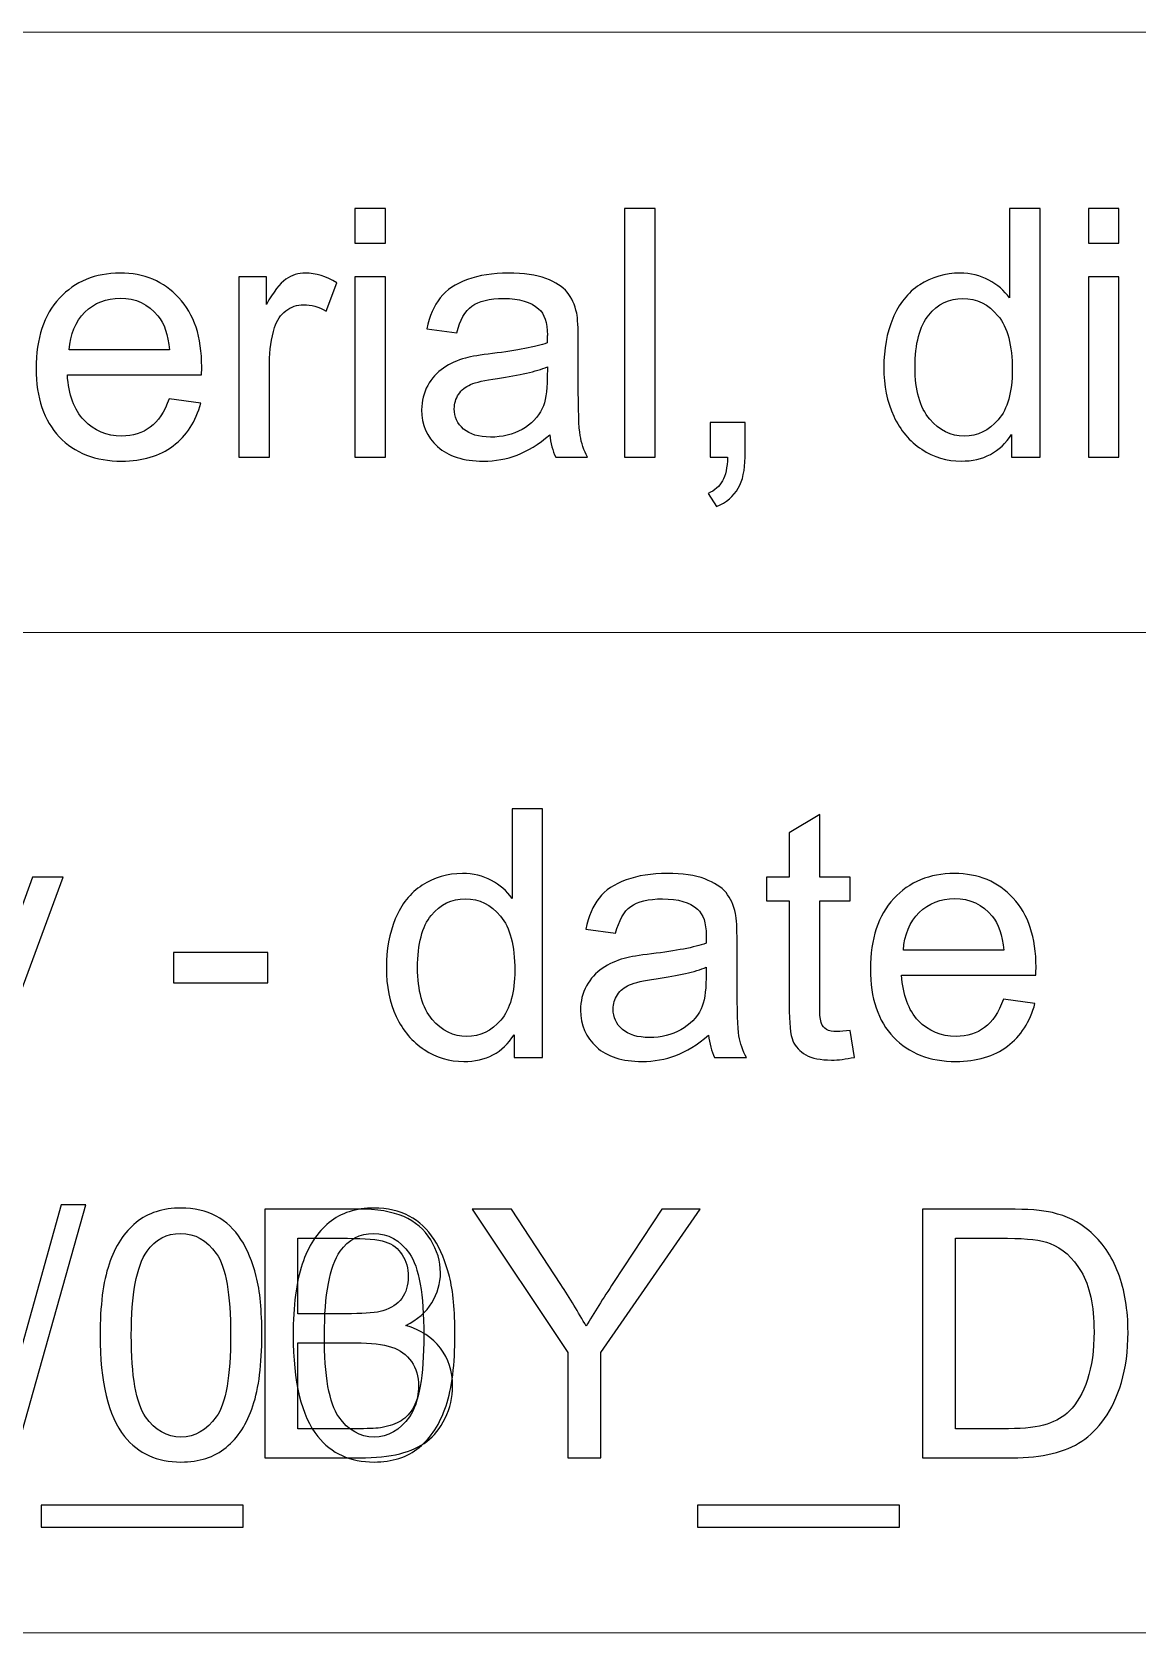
# Model space of a CAD drawing. Header units: centimetres. Extents: x -52 to 52, y -48 to 48.
# Drawn here: x 20.777 to 21.882, y -44.205 to -42.605 of the extents above; entities that cross this region are included whole.
import ezdxf

# ---------------------------------------------------------------- set-up
doc = ezdxf.new("R2010")
doc.units = ezdxf.units.CM
doc.header["$MEASUREMENT"] = 0
doc.layers.add('Title Block', color=7, linetype='Continuous')

msp = doc.modelspace()

# ---------------------------------------------------------------- linework, layer by layer
at = {"layer": 'Title Block', "lineweight": 9}
for points in [[(12.96203, -42.6054), (12.96203, -42.6054), (29.96203, -42.6054), (29.96203, -42.6054)], [(12.96203, -43.2054), (12.96203, -43.2054), (29.96203, -43.2054), (29.96203, -43.2054)], [(12.96203, -44.2054), (12.96203, -44.2054), (29.96203, -44.2054), (29.96203, -44.2054)]]:
    msp.add_open_spline(points, degree=3, dxfattribs=at)
at = {"layer": 'Title Block'}
for points, knots in [([(21.10022, -42.81651), (21.10022, -42.81651), (21.10022, -42.78179), (21.10022, -42.78179), (21.10022, -42.78179), (21.13077, -42.78179), (21.13077, -42.78179), (21.13077, -42.78179), (21.13077, -42.81651), (21.13077, -42.81651), (21.13077, -42.81651), (21.10022, -42.81651), (21.10022, -42.81651)], [0, 0, 0, 0, 0.25, 0.25, 0.25, 0.5, 0.5, 0.5, 0.75, 0.75, 0.75, 1, 1, 1, 1]), ([(21.36977, -43.0304), (21.36977, -43.0304), (21.36977, -42.78179), (21.36977, -42.78179), (21.36977, -42.78179), (21.40033, -42.78179), (21.40033, -42.78179), (21.40033, -42.78179), (21.40033, -43.0304), (21.40033, -43.0304), (21.40033, -43.0304), (21.36977, -43.0304), (21.36977, -43.0304)], [0, 0, 0, 0, 0.25, 0.25, 0.25, 0.5, 0.5, 0.5, 0.75, 0.75, 0.75, 1, 1, 1, 1]), ([(21.75687, -43.0304), (21.75687, -43.0304), (21.75687, -43.00754), (21.75687, -43.00754), (21.74546, -43.02531), (21.72868, -43.03422), (21.70652, -43.03422), (21.69217, -43.03422), (21.67897, -43.03028), (21.66699, -43.02236), (21.65496, -43.01449), (21.64564, -43.00343), (21.63898, -42.98931), (21.63239, -42.97513), (21.62909, -42.95887), (21.62909, -42.94047), (21.62909, -42.92253), (21.6321, -42.90627), (21.63806, -42.89163), (21.64408, -42.87704), (21.65305, -42.86582), (21.66503, -42.85806), (21.67695, -42.85025), (21.69037, -42.84637), (21.70513, -42.84637), (21.71601, -42.84637), (21.72567, -42.84869), (21.73412, -42.85326), (21.74257, -42.85783), (21.74946, -42.86385), (21.75478, -42.8712), (21.75478, -42.8712), (21.75478, -42.78179), (21.75478, -42.78179), (21.75478, -42.78179), (21.78534, -42.78179), (21.78534, -42.78179), (21.78534, -42.78179), (21.78534, -43.0304), (21.78534, -43.0304), (21.78534, -43.0304), (21.75687, -43.0304), (21.75687, -43.0304)], [0, 0, 0, 0, 0.0714286, 0.0714286, 0.0714286, 0.1428571, 0.1428571, 0.1428571, 0.2142857, 0.2142857, 0.2142857, 0.2857143, 0.2857143, 0.2857143, 0.3571429, 0.3571429, 0.3571429, 0.4285714, 0.4285714, 0.4285714, 0.5, 0.5, 0.5, 0.5714286, 0.5714286, 0.5714286, 0.6428571, 0.6428571, 0.6428571, 0.7142857, 0.7142857, 0.7142857, 0.7857143, 0.7857143, 0.7857143, 0.8571429, 0.8571429, 0.8571429, 0.9285714, 0.9285714, 0.9285714, 1, 1, 1, 1]), ([(21.83366, -42.81651), (21.83366, -42.81651), (21.83366, -42.78179), (21.83366, -42.78179), (21.83366, -42.78179), (21.86421, -42.78179), (21.86421, -42.78179), (21.86421, -42.78179), (21.86421, -42.81651), (21.86421, -42.81651), (21.86421, -42.81651), (21.83366, -42.81651), (21.83366, -42.81651)], [0, 0, 0, 0, 0.25, 0.25, 0.25, 0.5, 0.5, 0.5, 0.75, 0.75, 0.75, 1, 1, 1, 1]), ([(20.9144, -42.97207), (20.9144, -42.97207), (20.946, -42.97623), (20.946, -42.97623), (20.94108, -42.99458), (20.93188, -43.00887), (20.91845, -43.019), (20.90503, -43.02913), (20.8879, -43.03422), (20.86701, -43.03422), (20.84073, -43.03422), (20.8199, -43.02612), (20.80451, -43.00991), (20.78911, -42.99377), (20.78142, -42.97103), (20.78142, -42.9418), (20.78142, -42.91159), (20.78917, -42.8881), (20.80474, -42.87143), (20.82031, -42.85471), (20.8405, -42.84637), (20.86533, -42.84637), (20.88934, -42.84637), (20.90896, -42.85453), (20.92418, -42.87091), (20.9394, -42.88729), (20.94704, -42.91032), (20.94704, -42.94001), (20.94704, -42.9418), (20.94698, -42.94452), (20.94687, -42.94811), (20.94687, -42.94811), (20.81267, -42.94811), (20.81267, -42.94811), (20.81382, -42.96784), (20.81938, -42.983), (20.82945, -42.99348), (20.83946, -43.00395), (20.85202, -43.00922), (20.86701, -43.00922), (20.87818, -43.00922), (20.88772, -43.00627), (20.89559, -43.00037), (20.90352, -42.99446), (20.90977, -42.98503), (20.9144, -42.97207)], [0, 0, 0, 0, 0.0666667, 0.0666667, 0.0666667, 0.1333333, 0.1333333, 0.1333333, 0.2, 0.2, 0.2, 0.2666667, 0.2666667, 0.2666667, 0.3333333, 0.3333333, 0.3333333, 0.4, 0.4, 0.4, 0.4666667, 0.4666667, 0.4666667, 0.5333333, 0.5333333, 0.5333333, 0.6, 0.6, 0.6, 0.6666667, 0.6666667, 0.6666667, 0.7333333, 0.7333333, 0.7333333, 0.8, 0.8, 0.8, 0.8666667, 0.8666667, 0.8666667, 0.9333333, 0.9333333, 0.9333333, 1, 1, 1, 1]), ([(20.98425, -43.0304), (20.98425, -43.0304), (20.98425, -42.85019), (20.98425, -42.85019), (20.98425, -42.85019), (21.01168, -42.85019), (21.01168, -42.85019), (21.01168, -42.85019), (21.01168, -42.8778), (21.01168, -42.8778), (21.01868, -42.86501), (21.02516, -42.85656), (21.03112, -42.85251), (21.03708, -42.8484), (21.04362, -42.84637), (21.05074, -42.84637), (21.06104, -42.84637), (21.07152, -42.84961), (21.08217, -42.85604), (21.08217, -42.85604), (21.07129, -42.88422), (21.07129, -42.88422), (21.06388, -42.88005), (21.05647, -42.87797), (21.04906, -42.87797), (21.04241, -42.87797), (21.03645, -42.88), (21.03118, -42.88399), (21.02592, -42.88798), (21.02215, -42.89354), (21.0199, -42.90066), (21.01648, -42.91148), (21.0148, -42.92334), (21.0148, -42.93625), (21.0148, -42.93625), (21.0148, -43.0304), (21.0148, -43.0304), (21.0148, -43.0304), (20.98425, -43.0304), (20.98425, -43.0304)], [0, 0, 0, 0, 0.0769231, 0.0769231, 0.0769231, 0.1538462, 0.1538462, 0.1538462, 0.2307692, 0.2307692, 0.2307692, 0.3076923, 0.3076923, 0.3076923, 0.3846154, 0.3846154, 0.3846154, 0.4615385, 0.4615385, 0.4615385, 0.5384615, 0.5384615, 0.5384615, 0.6153846, 0.6153846, 0.6153846, 0.6923077, 0.6923077, 0.6923077, 0.7692308, 0.7692308, 0.7692308, 0.8461538, 0.8461538, 0.8461538, 0.9230769, 0.9230769, 0.9230769, 1, 1, 1, 1]), ([(21.29506, -43.00783), (21.28372, -43.01749), (21.27278, -43.02427), (21.26231, -43.02826), (21.25184, -43.03225), (21.24061, -43.03422), (21.22857, -43.03422), (21.20878, -43.03422), (21.19356, -43.02942), (21.18291, -43.01975), (21.17226, -43.01015), (21.16694, -42.99782), (21.16694, -42.98283), (21.16694, -42.97403), (21.16897, -42.96599), (21.17296, -42.9587), (21.17701, -42.95141), (21.18228, -42.94562), (21.18876, -42.94122), (21.1953, -42.93682), (21.20259, -42.93347), (21.21075, -42.93121), (21.21677, -42.92965), (21.22585, -42.92814), (21.23795, -42.92664), (21.2626, -42.92375), (21.28083, -42.92022), (21.29246, -42.91616), (21.29258, -42.912), (21.29263, -42.90934), (21.29263, -42.90824), (21.29263, -42.89585), (21.28974, -42.88711), (21.28395, -42.88202), (21.27614, -42.87513), (21.26451, -42.87172), (21.24912, -42.87172), (21.23471, -42.87172), (21.22406, -42.87427), (21.21723, -42.8793), (21.21034, -42.88434), (21.20531, -42.89325), (21.20201, -42.9061), (21.20201, -42.9061), (21.17215, -42.90193), (21.17215, -42.90193), (21.17487, -42.88914), (21.17932, -42.87878), (21.18557, -42.87091), (21.19182, -42.86304), (21.20085, -42.85702), (21.21266, -42.85274), (21.2244, -42.84851), (21.23812, -42.84637), (21.25363, -42.84637), (21.26902, -42.84637), (21.28158, -42.84817), (21.29124, -42.85181), (21.30085, -42.85546), (21.30797, -42.85997), (21.31248, -42.86547), (21.317, -42.87097), (21.32018, -42.87791), (21.32203, -42.8863), (21.32302, -42.89151), (21.32354, -42.90089), (21.32354, -42.91437), (21.32354, -42.91437), (21.32354, -42.95488), (21.32354, -42.95488), (21.32354, -42.98318), (21.32417, -43.00106), (21.32545, -43.00864), (21.32666, -43.01622), (21.32921, -43.02346), (21.33291, -43.0304), (21.33291, -43.0304), (21.30097, -43.0304), (21.30097, -43.0304), (21.2979, -43.02398), (21.29593, -43.01645), (21.29506, -43.00783)], [0, 0, 0, 0, 0.037037, 0.037037, 0.037037, 0.0740741, 0.0740741, 0.0740741, 0.1111111, 0.1111111, 0.1111111, 0.1481481, 0.1481481, 0.1481481, 0.1851852, 0.1851852, 0.1851852, 0.2222222, 0.2222222, 0.2222222, 0.2592593, 0.2592593, 0.2592593, 0.2962963, 0.2962963, 0.2962963, 0.3333333, 0.3333333, 0.3333333, 0.3703704, 0.3703704, 0.3703704, 0.4074074, 0.4074074, 0.4074074, 0.4444444, 0.4444444, 0.4444444, 0.4814815, 0.4814815, 0.4814815, 0.5185185, 0.5185185, 0.5185185, 0.5555556, 0.5555556, 0.5555556, 0.5925926, 0.5925926, 0.5925926, 0.6296296, 0.6296296, 0.6296296, 0.6666667, 0.6666667, 0.6666667, 0.7037037, 0.7037037, 0.7037037, 0.7407407, 0.7407407, 0.7407407, 0.7777778, 0.7777778, 0.7777778, 0.8148148, 0.8148148, 0.8148148, 0.8518519, 0.8518519, 0.8518519, 0.8888889, 0.8888889, 0.8888889, 0.9259259, 0.9259259, 0.9259259, 0.962963, 0.962963, 0.962963, 1, 1, 1, 1]), ([(21.10022, -43.0304), (21.10022, -43.0304), (21.10022, -42.85019), (21.10022, -42.85019), (21.10022, -42.85019), (21.13077, -42.85019), (21.13077, -42.85019), (21.13077, -42.85019), (21.13077, -43.0304), (21.13077, -43.0304), (21.13077, -43.0304), (21.10022, -43.0304), (21.10022, -43.0304)], [0, 0, 0, 0, 0.25, 0.25, 0.25, 0.5, 0.5, 0.5, 0.75, 0.75, 0.75, 1, 1, 1, 1]), ([(21.83366, -43.0304), (21.83366, -43.0304), (21.83366, -42.85019), (21.83366, -42.85019), (21.83366, -42.85019), (21.86421, -42.85019), (21.86421, -42.85019), (21.86421, -42.85019), (21.86421, -43.0304), (21.86421, -43.0304), (21.86421, -43.0304), (21.83366, -43.0304), (21.83366, -43.0304)], [0, 0, 0, 0, 0.25, 0.25, 0.25, 0.5, 0.5, 0.5, 0.75, 0.75, 0.75, 1, 1, 1, 1]), ([(20.8144, -42.92311), (20.8144, -42.92311), (20.91475, -42.92311), (20.91475, -42.92311), (20.91342, -42.90795), (20.90954, -42.8966), (20.90323, -42.88902), (20.89357, -42.87728), (20.88095, -42.87137), (20.8655, -42.87137), (20.8515, -42.87137), (20.83975, -42.87606), (20.8302, -42.88544), (20.82071, -42.89481), (20.81544, -42.90737), (20.8144, -42.92311)], [0, 0, 0, 0, 0.2, 0.2, 0.2, 0.4, 0.4, 0.4, 0.6, 0.6, 0.6, 0.8, 0.8, 0.8, 1, 1, 1, 1]), ([(21.66034, -42.94053), (21.66034, -42.96356), (21.6652, -42.98075), (21.67498, -42.99215), (21.6847, -43.00355), (21.69622, -43.00922), (21.70947, -43.00922), (21.72284, -43.00922), (21.73418, -43.00378), (21.74356, -42.9929), (21.75287, -42.98202), (21.75756, -42.96541), (21.75756, -42.94307), (21.75756, -42.91854), (21.75281, -42.90048), (21.74327, -42.88897), (21.73378, -42.87745), (21.72203, -42.87172), (21.70808, -42.87172), (21.69448, -42.87172), (21.68314, -42.87722), (21.674, -42.88827), (21.66491, -42.89932), (21.66034, -42.91674), (21.66034, -42.94053)], [0, 0, 0, 0, 0.125, 0.125, 0.125, 0.25, 0.25, 0.25, 0.375, 0.375, 0.375, 0.5, 0.5, 0.5, 0.625, 0.625, 0.625, 0.75, 0.75, 0.75, 0.875, 0.875, 0.875, 1, 1, 1, 1]), ([(21.29263, -42.94012), (21.28152, -42.94464), (21.26486, -42.94846), (21.24263, -42.95158), (21.23002, -42.95338), (21.22111, -42.9554), (21.2159, -42.95766), (21.21069, -42.95991), (21.2067, -42.96321), (21.20386, -42.9675), (21.20103, -42.97184), (21.19958, -42.97664), (21.19958, -42.98196), (21.19958, -42.99001), (21.20265, -42.99678), (21.20884, -43.00216), (21.21503, -43.00754), (21.22406, -43.01026), (21.23592, -43.01026), (21.24767, -43.01026), (21.25814, -43.00771), (21.26734, -43.00256), (21.27649, -42.99747), (21.28326, -42.99047), (21.28754, -42.98162), (21.29084, -42.97473), (21.29246, -42.9646), (21.29246, -42.95123), (21.29246, -42.95123), (21.29263, -42.94012), (21.29263, -42.94012)], [0, 0, 0, 0, 0.1, 0.1, 0.1, 0.2, 0.2, 0.2, 0.3, 0.3, 0.3, 0.4, 0.4, 0.4, 0.5, 0.5, 0.5, 0.6, 0.6, 0.6, 0.7, 0.7, 0.7, 0.8, 0.8, 0.8, 0.9, 0.9, 0.9, 1, 1, 1, 1]), ([(21.45559, -43.0304), (21.45559, -43.0304), (21.45559, -42.99568), (21.45559, -42.99568), (21.45559, -42.99568), (21.49031, -42.99568), (21.49031, -42.99568), (21.49031, -42.99568), (21.49031, -43.0304), (21.49031, -43.0304), (21.49031, -43.04319), (21.48806, -43.05355), (21.48349, -43.06142), (21.47897, -43.06929), (21.47174, -43.07542), (21.46184, -43.07971), (21.46184, -43.07971), (21.45351, -43.06651), (21.45351, -43.06651), (21.45999, -43.06368), (21.46474, -43.05951), (21.46775, -43.05407), (21.47081, -43.04857), (21.47255, -43.0407), (21.4729, -43.0304), (21.4729, -43.0304), (21.45559, -43.0304), (21.45559, -43.0304)], [0, 0, 0, 0, 0.1111111, 0.1111111, 0.1111111, 0.2222222, 0.2222222, 0.2222222, 0.3333333, 0.3333333, 0.3333333, 0.4444444, 0.4444444, 0.4444444, 0.5555556, 0.5555556, 0.5555556, 0.6666667, 0.6666667, 0.6666667, 0.7777778, 0.7777778, 0.7777778, 0.8888889, 0.8888889, 0.8888889, 1, 1, 1, 1]), ([(21.2594, -43.6304), (21.2594, -43.6304), (21.2594, -43.60754), (21.2594, -43.60754), (21.24799, -43.62531), (21.23121, -43.63422), (21.20905, -43.63422), (21.1947, -43.63422), (21.1815, -43.63028), (21.16952, -43.62236), (21.15749, -43.61449), (21.14817, -43.60343), (21.14151, -43.58931), (21.13492, -43.57513), (21.13162, -43.55887), (21.13162, -43.54047), (21.13162, -43.52253), (21.13463, -43.50627), (21.14059, -43.49163), (21.14661, -43.47704), (21.15558, -43.46582), (21.16756, -43.45806), (21.17948, -43.45025), (21.1929, -43.44637), (21.20766, -43.44637), (21.21854, -43.44637), (21.2282, -43.44869), (21.23665, -43.45326), (21.2451, -43.45783), (21.25199, -43.46385), (21.25731, -43.4712), (21.25731, -43.4712), (21.25731, -43.38179), (21.25731, -43.38179), (21.25731, -43.38179), (21.28787, -43.38179), (21.28787, -43.38179), (21.28787, -43.38179), (21.28787, -43.6304), (21.28787, -43.6304), (21.28787, -43.6304), (21.2594, -43.6304), (21.2594, -43.6304)], [0, 0, 0, 0, 0.0714286, 0.0714286, 0.0714286, 0.1428571, 0.1428571, 0.1428571, 0.2142857, 0.2142857, 0.2142857, 0.2857143, 0.2857143, 0.2857143, 0.3571429, 0.3571429, 0.3571429, 0.4285714, 0.4285714, 0.4285714, 0.5, 0.5, 0.5, 0.5714286, 0.5714286, 0.5714286, 0.6428571, 0.6428571, 0.6428571, 0.7142857, 0.7142857, 0.7142857, 0.7857143, 0.7857143, 0.7857143, 0.8571429, 0.8571429, 0.8571429, 0.9285714, 0.9285714, 0.9285714, 1, 1, 1, 1]), ([(21.59562, -43.60314), (21.59562, -43.60314), (21.59978, -43.63011), (21.59978, -43.63011), (21.59122, -43.6319), (21.58352, -43.63283), (21.57681, -43.63283), (21.56575, -43.63283), (21.55719, -43.63109), (21.55106, -43.62756), (21.54498, -43.62403), (21.5407, -43.61946), (21.53821, -43.61373), (21.53572, -43.608), (21.5345, -43.59597), (21.5345, -43.57762), (21.5345, -43.57762), (21.5345, -43.4738), (21.5345, -43.4738), (21.5345, -43.4738), (21.51194, -43.4738), (21.51194, -43.4738), (21.51194, -43.4738), (21.51194, -43.45019), (21.51194, -43.45019), (21.51194, -43.45019), (21.5345, -43.45019), (21.5345, -43.45019), (21.5345, -43.45019), (21.5345, -43.40563), (21.5345, -43.40563), (21.5345, -43.40563), (21.56506, -43.38729), (21.56506, -43.38729), (21.56506, -43.38729), (21.56506, -43.45019), (21.56506, -43.45019), (21.56506, -43.45019), (21.59562, -43.45019), (21.59562, -43.45019), (21.59562, -43.45019), (21.59562, -43.4738), (21.59562, -43.4738), (21.59562, -43.4738), (21.56506, -43.4738), (21.56506, -43.4738), (21.56506, -43.4738), (21.56506, -43.57936), (21.56506, -43.57936), (21.56506, -43.5881), (21.56558, -43.59371), (21.56668, -43.5962), (21.56772, -43.59869), (21.56946, -43.60065), (21.57189, -43.60216), (21.57432, -43.60361), (21.57779, -43.60436), (21.58231, -43.60436), (21.58566, -43.60436), (21.59012, -43.60395), (21.59562, -43.60314)], [0, 0, 0, 0, 0.05, 0.05, 0.05, 0.1, 0.1, 0.1, 0.15, 0.15, 0.15, 0.2, 0.2, 0.2, 0.25, 0.25, 0.25, 0.3, 0.3, 0.3, 0.35, 0.35, 0.35, 0.4, 0.4, 0.4, 0.45, 0.45, 0.45, 0.5, 0.5, 0.5, 0.55, 0.55, 0.55, 0.6, 0.6, 0.6, 0.65, 0.65, 0.65, 0.7, 0.7, 0.7, 0.75, 0.75, 0.75, 0.8, 0.8, 0.8, 0.85, 0.85, 0.85, 0.9, 0.9, 0.9, 0.95, 0.95, 0.95, 1, 1, 1, 1]), ([(20.65952, -43.69967), (20.65952, -43.69967), (20.65605, -43.67143), (20.65605, -43.67143), (20.66276, -43.67322), (20.66855, -43.67415), (20.67352, -43.67415), (20.68035, -43.67415), (20.68579, -43.67299), (20.68984, -43.67074), (20.69395, -43.66848), (20.69731, -43.6653), (20.69991, -43.66124), (20.70182, -43.65818), (20.70495, -43.6506), (20.70923, -43.63844), (20.70981, -43.63677), (20.71067, -43.63428), (20.71195, -43.63098), (20.71195, -43.63098), (20.64355, -43.45019), (20.64355, -43.45019), (20.64355, -43.45019), (20.67618, -43.45019), (20.67618, -43.45019), (20.67618, -43.45019), (20.7138, -43.55424), (20.7138, -43.55424), (20.71872, -43.56738), (20.72306, -43.58127), (20.72694, -43.59585), (20.73047, -43.58214), (20.73463, -43.56859), (20.73949, -43.55528), (20.73949, -43.55528), (20.77792, -43.45019), (20.77792, -43.45019), (20.77792, -43.45019), (20.80842, -43.45019), (20.80842, -43.45019), (20.80842, -43.45019), (20.7403, -43.63352), (20.7403, -43.63352), (20.73295, -43.65326), (20.72723, -43.6668), (20.72312, -43.67427), (20.71768, -43.68428), (20.71143, -43.69163), (20.70442, -43.69631), (20.69736, -43.701), (20.68897, -43.70332), (20.67925, -43.70332), (20.67335, -43.70332), (20.66675, -43.7021), (20.65952, -43.69967)], [0, 0, 0, 0, 0.0555556, 0.0555556, 0.0555556, 0.1111111, 0.1111111, 0.1111111, 0.1666667, 0.1666667, 0.1666667, 0.2222222, 0.2222222, 0.2222222, 0.2777778, 0.2777778, 0.2777778, 0.3333333, 0.3333333, 0.3333333, 0.3888889, 0.3888889, 0.3888889, 0.4444444, 0.4444444, 0.4444444, 0.5, 0.5, 0.5, 0.5555556, 0.5555556, 0.5555556, 0.6111111, 0.6111111, 0.6111111, 0.6666667, 0.6666667, 0.6666667, 0.7222222, 0.7222222, 0.7222222, 0.7777778, 0.7777778, 0.7777778, 0.8333333, 0.8333333, 0.8333333, 0.8888889, 0.8888889, 0.8888889, 0.9444444, 0.9444444, 0.9444444, 1, 1, 1, 1]), ([(21.45389, -43.60783), (21.44255, -43.61749), (21.43161, -43.62427), (21.42114, -43.62826), (21.41067, -43.63225), (21.39944, -43.63422), (21.3874, -43.63422), (21.36761, -43.63422), (21.35239, -43.62942), (21.34174, -43.61975), (21.33109, -43.61015), (21.32577, -43.59782), (21.32577, -43.58283), (21.32577, -43.57403), (21.3278, -43.56599), (21.33179, -43.5587), (21.33584, -43.55141), (21.34111, -43.54562), (21.34759, -43.54122), (21.35413, -43.53682), (21.36142, -43.53347), (21.36958, -43.53121), (21.3756, -43.52965), (21.38468, -43.52814), (21.39678, -43.52664), (21.42143, -43.52375), (21.43966, -43.52022), (21.45129, -43.51616), (21.45141, -43.512), (21.45146, -43.50934), (21.45146, -43.50824), (21.45146, -43.49585), (21.44857, -43.48711), (21.44278, -43.48202), (21.43497, -43.47513), (21.42334, -43.47172), (21.40795, -43.47172), (21.39354, -43.47172), (21.38289, -43.47427), (21.37606, -43.4793), (21.36917, -43.48434), (21.36414, -43.49325), (21.36084, -43.5061), (21.36084, -43.5061), (21.33098, -43.50193), (21.33098, -43.50193), (21.3337, -43.48914), (21.33815, -43.47878), (21.3444, -43.47091), (21.35065, -43.46304), (21.35968, -43.45702), (21.37149, -43.45274), (21.38323, -43.44851), (21.39695, -43.44637), (21.41246, -43.44637), (21.42785, -43.44637), (21.44041, -43.44817), (21.45007, -43.45181), (21.45968, -43.45546), (21.4668, -43.45997), (21.47131, -43.46547), (21.47583, -43.47097), (21.47901, -43.47791), (21.48086, -43.4863), (21.48185, -43.49151), (21.48237, -43.50089), (21.48237, -43.51437), (21.48237, -43.51437), (21.48237, -43.55488), (21.48237, -43.55488), (21.48237, -43.58318), (21.483, -43.60106), (21.48428, -43.60864), (21.48549, -43.61622), (21.48804, -43.62346), (21.49174, -43.6304), (21.49174, -43.6304), (21.4598, -43.6304), (21.4598, -43.6304), (21.45673, -43.62398), (21.45476, -43.61645), (21.45389, -43.60783)], [0, 0, 0, 0, 0.037037, 0.037037, 0.037037, 0.0740741, 0.0740741, 0.0740741, 0.1111111, 0.1111111, 0.1111111, 0.1481481, 0.1481481, 0.1481481, 0.1851852, 0.1851852, 0.1851852, 0.2222222, 0.2222222, 0.2222222, 0.2592593, 0.2592593, 0.2592593, 0.2962963, 0.2962963, 0.2962963, 0.3333333, 0.3333333, 0.3333333, 0.3703704, 0.3703704, 0.3703704, 0.4074074, 0.4074074, 0.4074074, 0.4444444, 0.4444444, 0.4444444, 0.4814815, 0.4814815, 0.4814815, 0.5185185, 0.5185185, 0.5185185, 0.5555556, 0.5555556, 0.5555556, 0.5925926, 0.5925926, 0.5925926, 0.6296296, 0.6296296, 0.6296296, 0.6666667, 0.6666667, 0.6666667, 0.7037037, 0.7037037, 0.7037037, 0.7407407, 0.7407407, 0.7407407, 0.7777778, 0.7777778, 0.7777778, 0.8148148, 0.8148148, 0.8148148, 0.8518519, 0.8518519, 0.8518519, 0.8888889, 0.8888889, 0.8888889, 0.9259259, 0.9259259, 0.9259259, 0.962963, 0.962963, 0.962963, 1, 1, 1, 1]), ([(21.74868, -43.57207), (21.74868, -43.57207), (21.78028, -43.57623), (21.78028, -43.57623), (21.77536, -43.59458), (21.76616, -43.60887), (21.75273, -43.619), (21.73931, -43.62913), (21.72218, -43.63422), (21.70129, -43.63422), (21.67501, -43.63422), (21.65418, -43.62612), (21.63879, -43.60991), (21.62339, -43.59377), (21.6157, -43.57103), (21.6157, -43.5418), (21.6157, -43.51159), (21.62345, -43.4881), (21.63902, -43.47143), (21.65459, -43.45471), (21.67478, -43.44637), (21.69961, -43.44637), (21.72362, -43.44637), (21.74324, -43.45453), (21.75846, -43.47091), (21.77368, -43.48729), (21.78132, -43.51032), (21.78132, -43.54001), (21.78132, -43.5418), (21.78126, -43.54452), (21.78115, -43.54811), (21.78115, -43.54811), (21.64695, -43.54811), (21.64695, -43.54811), (21.6481, -43.56784), (21.65366, -43.583), (21.66373, -43.59348), (21.67374, -43.60395), (21.6863, -43.60922), (21.70129, -43.60922), (21.71246, -43.60922), (21.722, -43.60627), (21.72987, -43.60037), (21.7378, -43.59446), (21.74405, -43.58503), (21.74868, -43.57207)], [0, 0, 0, 0, 0.0666667, 0.0666667, 0.0666667, 0.1333333, 0.1333333, 0.1333333, 0.2, 0.2, 0.2, 0.2666667, 0.2666667, 0.2666667, 0.3333333, 0.3333333, 0.3333333, 0.4, 0.4, 0.4, 0.4666667, 0.4666667, 0.4666667, 0.5333333, 0.5333333, 0.5333333, 0.6, 0.6, 0.6, 0.6666667, 0.6666667, 0.6666667, 0.7333333, 0.7333333, 0.7333333, 0.8, 0.8, 0.8, 0.8666667, 0.8666667, 0.8666667, 0.9333333, 0.9333333, 0.9333333, 1, 1, 1, 1]), ([(21.16287, -43.54053), (21.16287, -43.56356), (21.16773, -43.58075), (21.17751, -43.59215), (21.18723, -43.60355), (21.19875, -43.60922), (21.212, -43.60922), (21.22537, -43.60922), (21.23671, -43.60378), (21.24609, -43.5929), (21.2554, -43.58202), (21.26009, -43.56541), (21.26009, -43.54307), (21.26009, -43.51854), (21.25534, -43.50048), (21.2458, -43.48897), (21.23631, -43.47745), (21.22456, -43.47172), (21.21061, -43.47172), (21.19701, -43.47172), (21.18567, -43.47722), (21.17653, -43.48827), (21.16744, -43.49932), (21.16287, -43.51674), (21.16287, -43.54053)], [0, 0, 0, 0, 0.125, 0.125, 0.125, 0.25, 0.25, 0.25, 0.375, 0.375, 0.375, 0.5, 0.5, 0.5, 0.625, 0.625, 0.625, 0.75, 0.75, 0.75, 0.875, 0.875, 0.875, 1, 1, 1, 1]), ([(21.64868, -43.52311), (21.64868, -43.52311), (21.74903, -43.52311), (21.74903, -43.52311), (21.7477, -43.50795), (21.74382, -43.4966), (21.73751, -43.48902), (21.72785, -43.47728), (21.71523, -43.47137), (21.69978, -43.47137), (21.68578, -43.47137), (21.67403, -43.47606), (21.66448, -43.48544), (21.65499, -43.49481), (21.64972, -43.50737), (21.64868, -43.52311)], [0, 0, 0, 0, 0.2, 0.2, 0.2, 0.4, 0.4, 0.4, 0.6, 0.6, 0.6, 0.8, 0.8, 0.8, 1, 1, 1, 1]), ([(20.91883, -43.55575), (20.91883, -43.55575), (20.91883, -43.52519), (20.91883, -43.52519), (20.91883, -43.52519), (21.01328, -43.52519), (21.01328, -43.52519), (21.01328, -43.52519), (21.01328, -43.55575), (21.01328, -43.55575), (21.01328, -43.55575), (20.91883, -43.55575), (20.91883, -43.55575)], [0, 0, 0, 0, 0.25, 0.25, 0.25, 0.5, 0.5, 0.5, 0.75, 0.75, 0.75, 1, 1, 1, 1]), ([(21.45146, -43.54012), (21.44035, -43.54464), (21.42369, -43.54846), (21.40146, -43.55158), (21.38885, -43.55338), (21.37994, -43.5554), (21.37473, -43.55766), (21.36952, -43.55991), (21.36553, -43.56321), (21.36269, -43.5675), (21.35986, -43.57184), (21.35841, -43.57664), (21.35841, -43.58196), (21.35841, -43.59001), (21.36148, -43.59678), (21.36767, -43.60216), (21.37386, -43.60754), (21.38289, -43.61026), (21.39475, -43.61026), (21.4065, -43.61026), (21.41697, -43.60771), (21.42617, -43.60256), (21.43532, -43.59747), (21.44209, -43.59047), (21.44637, -43.58162), (21.44967, -43.57473), (21.45129, -43.5646), (21.45129, -43.55123), (21.45129, -43.55123), (21.45146, -43.54012), (21.45146, -43.54012)], [0, 0, 0, 0, 0.1, 0.1, 0.1, 0.2, 0.2, 0.2, 0.3, 0.3, 0.3, 0.4, 0.4, 0.4, 0.5, 0.5, 0.5, 0.6, 0.6, 0.6, 0.7, 0.7, 0.7, 0.8, 0.8, 0.8, 0.9, 0.9, 0.9, 1, 1, 1, 1]), ([(20.7343, -44.03457), (20.7343, -44.03457), (20.80652, -43.77762), (20.80652, -43.77762), (20.80652, -43.77762), (20.83112, -43.77762), (20.83112, -43.77762), (20.83112, -43.77762), (20.75889, -44.03457), (20.75889, -44.03457), (20.75889, -44.03457), (20.7343, -44.03457), (20.7343, -44.03457)], [0, 0, 0, 0, 0.25, 0.25, 0.25, 0.5, 0.5, 0.5, 0.75, 0.75, 0.75, 1, 1, 1, 1]), ([(20.84535, -43.90772), (20.84535, -43.87838), (20.84836, -43.85465), (20.85438, -43.83671), (20.86046, -43.81871), (20.86943, -43.80488), (20.88135, -43.79522), (20.89321, -43.78555), (20.9082, -43.78075), (20.92626, -43.78075), (20.93957, -43.78075), (20.95126, -43.78341), (20.96138, -43.78879), (20.97145, -43.79417), (20.97979, -43.80193), (20.98627, -43.81206), (20.99275, -43.82213), (20.99784, -43.83445), (21.00154, -43.84898), (21.00531, -43.8635), (21.00716, -43.88312), (21.00716, -43.90772), (21.00716, -43.93688), (21.00415, -43.96049), (20.99819, -43.97843), (20.99223, -43.99643), (20.98326, -44.01026), (20.97134, -44.01998), (20.95947, -44.02971), (20.94443, -44.03457), (20.92626, -44.03457), (20.90236, -44.03457), (20.88355, -44.02606), (20.86989, -44.00899), (20.85351, -43.98815), (20.84535, -43.95442), (20.84535, -43.90772)], [0, 0, 0, 0, 0.0833333, 0.0833333, 0.0833333, 0.1666667, 0.1666667, 0.1666667, 0.25, 0.25, 0.25, 0.3333333, 0.3333333, 0.3333333, 0.4166667, 0.4166667, 0.4166667, 0.5, 0.5, 0.5, 0.5833333, 0.5833333, 0.5833333, 0.6666667, 0.6666667, 0.6666667, 0.75, 0.75, 0.75, 0.8333333, 0.8333333, 0.8333333, 0.9166667, 0.9166667, 0.9166667, 1, 1, 1, 1]), ([(21.01007, -44.0304), (21.01007, -44.0304), (21.01007, -43.78179), (21.01007, -43.78179), (21.01007, -43.78179), (21.10335, -43.78179), (21.10335, -43.78179), (21.12233, -43.78179), (21.13755, -43.78428), (21.14907, -43.78931), (21.16053, -43.79435), (21.1695, -43.8021), (21.17598, -43.81258), (21.18252, -43.82299), (21.18576, -43.83393), (21.18576, -43.84539), (21.18576, -43.85598), (21.18287, -43.86599), (21.17714, -43.87537), (21.17141, -43.88474), (21.16273, -43.89232), (21.1511, -43.89811), (21.16614, -43.90251), (21.17772, -43.91003), (21.18576, -43.92068), (21.19386, -43.93127), (21.19791, -43.94383), (21.19791, -43.95829), (21.19791, -43.96998), (21.19542, -43.98081), (21.19051, -43.99082), (21.18559, -44.00083), (21.17951, -44.00853), (21.17228, -44.01396), (21.16504, -44.01935), (21.15596, -44.02346), (21.14508, -44.02623), (21.13414, -44.02901), (21.12077, -44.0304), (21.10492, -44.0304), (21.10492, -44.0304), (21.01007, -44.0304), (21.01007, -44.0304)], [0, 0, 0, 0, 0.0714286, 0.0714286, 0.0714286, 0.1428571, 0.1428571, 0.1428571, 0.2142857, 0.2142857, 0.2142857, 0.2857143, 0.2857143, 0.2857143, 0.3571429, 0.3571429, 0.3571429, 0.4285714, 0.4285714, 0.4285714, 0.5, 0.5, 0.5, 0.5714286, 0.5714286, 0.5714286, 0.6428571, 0.6428571, 0.6428571, 0.7142857, 0.7142857, 0.7142857, 0.7857143, 0.7857143, 0.7857143, 0.8571429, 0.8571429, 0.8571429, 0.9285714, 0.9285714, 0.9285714, 1, 1, 1, 1]), ([(21.03846, -43.90772), (21.03846, -43.87838), (21.04147, -43.85465), (21.04749, -43.83671), (21.05357, -43.81871), (21.06254, -43.80488), (21.07446, -43.79522), (21.08632, -43.78555), (21.10131, -43.78075), (21.11937, -43.78075), (21.13268, -43.78075), (21.14437, -43.78341), (21.15449, -43.78879), (21.16456, -43.79417), (21.1729, -43.80193), (21.17938, -43.81206), (21.18586, -43.82213), (21.19095, -43.83445), (21.19465, -43.84898), (21.19842, -43.8635), (21.20027, -43.88312), (21.20027, -43.90772), (21.20027, -43.93688), (21.19726, -43.96049), (21.1913, -43.97843), (21.18534, -43.99643), (21.17637, -44.01026), (21.16445, -44.01998), (21.15258, -44.02971), (21.13754, -44.03457), (21.11937, -44.03457), (21.09547, -44.03457), (21.07666, -44.02606), (21.063, -44.00899), (21.04662, -43.98815), (21.03846, -43.95442), (21.03846, -43.90772)], [0, 0, 0, 0, 0.0833333, 0.0833333, 0.0833333, 0.1666667, 0.1666667, 0.1666667, 0.25, 0.25, 0.25, 0.3333333, 0.3333333, 0.3333333, 0.4166667, 0.4166667, 0.4166667, 0.5, 0.5, 0.5, 0.5833333, 0.5833333, 0.5833333, 0.6666667, 0.6666667, 0.6666667, 0.75, 0.75, 0.75, 0.8333333, 0.8333333, 0.8333333, 0.9166667, 0.9166667, 0.9166667, 1, 1, 1, 1]), ([(21.31314, -44.0304), (21.31314, -44.0304), (21.31314, -43.92508), (21.31314, -43.92508), (21.31314, -43.92508), (21.2173, -43.78179), (21.2173, -43.78179), (21.2173, -43.78179), (21.25689, -43.78179), (21.25689, -43.78179), (21.25689, -43.78179), (21.30602, -43.85702), (21.30602, -43.85702), (21.31516, -43.87097), (21.32367, -43.88491), (21.33142, -43.89886), (21.339, -43.88584), (21.34821, -43.87126), (21.35891, -43.85505), (21.35891, -43.85505), (21.40706, -43.78179), (21.40706, -43.78179), (21.40706, -43.78179), (21.44543, -43.78179), (21.44543, -43.78179), (21.44543, -43.78179), (21.34612, -43.92508), (21.34612, -43.92508), (21.34612, -43.92508), (21.34612, -44.0304), (21.34612, -44.0304), (21.34612, -44.0304), (21.31314, -44.0304), (21.31314, -44.0304)], [0, 0, 0, 0, 0.0909091, 0.0909091, 0.0909091, 0.1818182, 0.1818182, 0.1818182, 0.2727273, 0.2727273, 0.2727273, 0.3636364, 0.3636364, 0.3636364, 0.4545455, 0.4545455, 0.4545455, 0.5454545, 0.5454545, 0.5454545, 0.6363636, 0.6363636, 0.6363636, 0.7272727, 0.7272727, 0.7272727, 0.8181818, 0.8181818, 0.8181818, 0.9090909, 0.9090909, 0.9090909, 1, 1, 1, 1]), ([(21.66777, -44.0304), (21.66777, -44.0304), (21.66777, -43.78179), (21.66777, -43.78179), (21.66777, -43.78179), (21.75341, -43.78179), (21.75341, -43.78179), (21.77274, -43.78179), (21.7875, -43.78295), (21.79768, -43.78532), (21.81192, -43.78862), (21.82407, -43.79458), (21.83414, -43.80314), (21.84728, -43.81426), (21.85706, -43.82838), (21.86354, -43.84562), (21.87008, -43.86287), (21.87332, -43.8826), (21.87332, -43.90476), (21.87332, -43.92363), (21.87112, -43.94035), (21.86672, -43.95494), (21.86232, -43.96952), (21.85665, -43.98162), (21.84977, -43.99116), (21.84282, -44.00071), (21.8353, -44.00824), (21.82708, -44.01368), (21.81892, -44.01917), (21.80903, -44.02334), (21.79745, -44.02618), (21.78582, -44.02901), (21.77251, -44.0304), (21.75746, -44.0304), (21.75746, -44.0304), (21.66777, -44.0304), (21.66777, -44.0304)], [0, 0, 0, 0, 0.0833333, 0.0833333, 0.0833333, 0.1666667, 0.1666667, 0.1666667, 0.25, 0.25, 0.25, 0.3333333, 0.3333333, 0.3333333, 0.4166667, 0.4166667, 0.4166667, 0.5, 0.5, 0.5, 0.5833333, 0.5833333, 0.5833333, 0.6666667, 0.6666667, 0.6666667, 0.75, 0.75, 0.75, 0.8333333, 0.8333333, 0.8333333, 0.9166667, 0.9166667, 0.9166667, 1, 1, 1, 1]), ([(20.8766, -43.90783), (20.8766, -43.94875), (20.88135, -43.97594), (20.8909, -43.98937), (20.90045, -44.00285), (20.91225, -44.00957), (20.92626, -44.00957), (20.94026, -44.00957), (20.95207, -44.0028), (20.96161, -43.98931), (20.97116, -43.97577), (20.97591, -43.94863), (20.97591, -43.90783), (20.97591, -43.86692), (20.97116, -43.83972), (20.96161, -43.82629), (20.95212, -43.81281), (20.9402, -43.8061), (20.92591, -43.8061), (20.9119, -43.8061), (20.90068, -43.81206), (20.89229, -43.82392), (20.88181, -43.83902), (20.8766, -43.86703), (20.8766, -43.90783)], [0, 0, 0, 0, 0.125, 0.125, 0.125, 0.25, 0.25, 0.25, 0.375, 0.375, 0.375, 0.5, 0.5, 0.5, 0.625, 0.625, 0.625, 0.75, 0.75, 0.75, 0.875, 0.875, 0.875, 1, 1, 1, 1]), ([(21.06971, -43.90783), (21.06971, -43.94875), (21.07446, -43.97594), (21.08401, -43.98937), (21.09356, -44.00285), (21.10536, -44.00957), (21.11937, -44.00957), (21.13337, -44.00957), (21.14518, -44.0028), (21.15472, -43.98931), (21.16427, -43.97577), (21.16902, -43.94863), (21.16902, -43.90783), (21.16902, -43.86692), (21.16427, -43.83972), (21.15472, -43.82629), (21.14523, -43.81281), (21.13331, -43.8061), (21.11902, -43.8061), (21.10501, -43.8061), (21.09379, -43.81206), (21.0854, -43.82392), (21.07492, -43.83902), (21.06971, -43.86703), (21.06971, -43.90783)], [0, 0, 0, 0, 0.125, 0.125, 0.125, 0.25, 0.25, 0.25, 0.375, 0.375, 0.375, 0.5, 0.5, 0.5, 0.625, 0.625, 0.625, 0.75, 0.75, 0.75, 0.875, 0.875, 0.875, 1, 1, 1, 1]), ([(21.04305, -43.8863), (21.04305, -43.8863), (21.09681, -43.8863), (21.09681, -43.8863), (21.1114, -43.8863), (21.12187, -43.88532), (21.12818, -43.88341), (21.13657, -43.88092), (21.14288, -43.87676), (21.1471, -43.87097), (21.15133, -43.86518), (21.15347, -43.85795), (21.15347, -43.84921), (21.15347, -43.84093), (21.1515, -43.83364), (21.14751, -43.82739), (21.14357, -43.82108), (21.1379, -43.81674), (21.13055, -43.81443), (21.1232, -43.81211), (21.11059, -43.81096), (21.09276, -43.81096), (21.09276, -43.81096), (21.04305, -43.81096), (21.04305, -43.81096), (21.04305, -43.81096), (21.04305, -43.8863), (21.04305, -43.8863)], [0, 0, 0, 0, 0.1111111, 0.1111111, 0.1111111, 0.2222222, 0.2222222, 0.2222222, 0.3333333, 0.3333333, 0.3333333, 0.4444444, 0.4444444, 0.4444444, 0.5555556, 0.5555556, 0.5555556, 0.6666667, 0.6666667, 0.6666667, 0.7777778, 0.7777778, 0.7777778, 0.8888889, 0.8888889, 0.8888889, 1, 1, 1, 1]), ([(21.70075, -44.00123), (21.70075, -44.00123), (21.75376, -44.00123), (21.75376, -44.00123), (21.77014, -44.00123), (21.78299, -43.99973), (21.7923, -43.99666), (21.80162, -43.99359), (21.80903, -43.98931), (21.81458, -43.98376), (21.82234, -43.97594), (21.82841, -43.96541), (21.83275, -43.95222), (21.83709, -43.93902), (21.83929, -43.92305), (21.83929, -43.90424), (21.83929, -43.8782), (21.83501, -43.85818), (21.8265, -43.84417), (21.818, -43.83017), (21.80764, -43.82079), (21.79543, -43.81605), (21.78663, -43.81264), (21.77245, -43.81096), (21.75289, -43.81096), (21.75289, -43.81096), (21.70075, -43.81096), (21.70075, -43.81096), (21.70075, -43.81096), (21.70075, -44.00123), (21.70075, -44.00123)], [0, 0, 0, 0, 0.1, 0.1, 0.1, 0.2, 0.2, 0.2, 0.3, 0.3, 0.3, 0.4, 0.4, 0.4, 0.5, 0.5, 0.5, 0.6, 0.6, 0.6, 0.7, 0.7, 0.7, 0.8, 0.8, 0.8, 0.9, 0.9, 0.9, 1, 1, 1, 1]), ([(21.04305, -44.00123), (21.04305, -44.00123), (21.10497, -44.00123), (21.10497, -44.00123), (21.11562, -44.00123), (21.12309, -44.00083), (21.12743, -44.00002), (21.13495, -43.99869), (21.14132, -43.99643), (21.14641, -43.99325), (21.1515, -43.99006), (21.15567, -43.98544), (21.15897, -43.97936), (21.16227, -43.97328), (21.16389, -43.96628), (21.16389, -43.95835), (21.16389, -43.94903), (21.16151, -43.94099), (21.15671, -43.9341), (21.15196, -43.92722), (21.14537, -43.92241), (21.13692, -43.91964), (21.12853, -43.91686), (21.11637, -43.91547), (21.10058, -43.91547), (21.10058, -43.91547), (21.04305, -43.91547), (21.04305, -43.91547), (21.04305, -43.91547), (21.04305, -44.00123), (21.04305, -44.00123)], [0, 0, 0, 0, 0.1, 0.1, 0.1, 0.2, 0.2, 0.2, 0.3, 0.3, 0.3, 0.4, 0.4, 0.4, 0.5, 0.5, 0.5, 0.6, 0.6, 0.6, 0.7, 0.7, 0.7, 0.8, 0.8, 0.8, 0.9, 0.9, 0.9, 1, 1, 1, 1]), ([(20.7864, -44.0995), (20.7864, -44.0995), (20.7864, -44.07762), (20.7864, -44.07762), (20.7864, -44.07762), (20.98848, -44.07762), (20.98848, -44.07762), (20.98848, -44.07762), (20.98848, -44.0995), (20.98848, -44.0995), (20.98848, -44.0995), (20.7864, -44.0995), (20.7864, -44.0995)], [0, 0, 0, 0, 0.25, 0.25, 0.25, 0.5, 0.5, 0.5, 0.75, 0.75, 0.75, 1, 1, 1, 1]), ([(21.44271, -44.0995), (21.44271, -44.0995), (21.44271, -44.07762), (21.44271, -44.07762), (21.44271, -44.07762), (21.64479, -44.07762), (21.64479, -44.07762), (21.64479, -44.07762), (21.64479, -44.0995), (21.64479, -44.0995), (21.64479, -44.0995), (21.44271, -44.0995), (21.44271, -44.0995)], [0, 0, 0, 0, 0.25, 0.25, 0.25, 0.5, 0.5, 0.5, 0.75, 0.75, 0.75, 1, 1, 1, 1])]:
    msp.add_open_spline(points, degree=3, knots=knots, dxfattribs=at)

doc.saveas('drawing.dxf')
